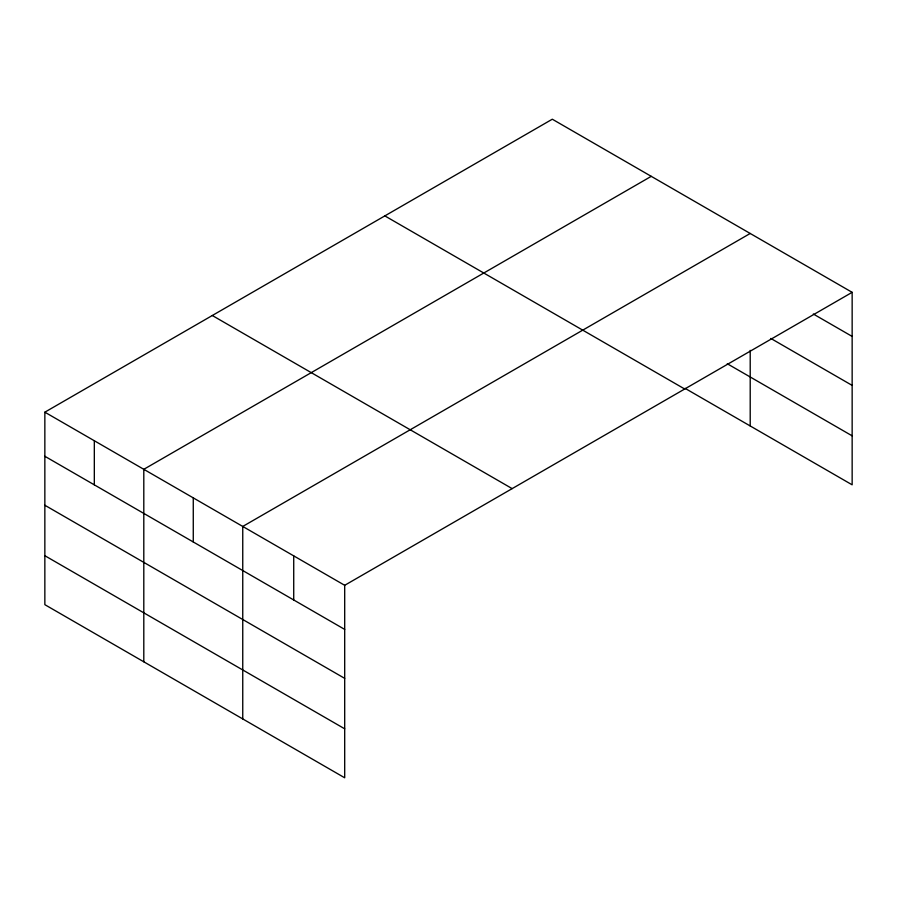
<?xml version="1.0" encoding="UTF-8"?>
<svg xmlns="http://www.w3.org/2000/svg" width="897" height="897" viewBox="0 0 897 897"><rect width="100%" height="100%" fill="white"/><g stroke="black" fill="none" stroke-linecap="round" stroke-linejoin="round"><path stroke-width="1.35" d="M852.15 292.332L552.305 119.211L44.85 412.183L44.85 604.668L344.695 777.789L344.695 585.304L852.15 292.332L852.15 484.817L685.039 388.334M651.256 176.339L143.8 469.322L143.8 661.795M750.206 233.467L242.751 526.449L242.751 718.923M813.31 314.006L852.15 336.42M770.837 338.449L852.15 385.396M727.276 363.745L852.15 435.841M384.847 215.897L684.691 389.006M212.309 315.509L512.153 488.618M44.85 412.183L344.695 585.304M44.85 456.281L344.695 629.402M44.85 505.246L344.695 678.367M44.85 555.703L344.695 728.812M750.206 350.357L750.206 425.952M293.723 555.871L293.723 599.97M193.27 497.88L193.27 541.979M94.32 440.752L94.32 484.851"/></g></svg>
